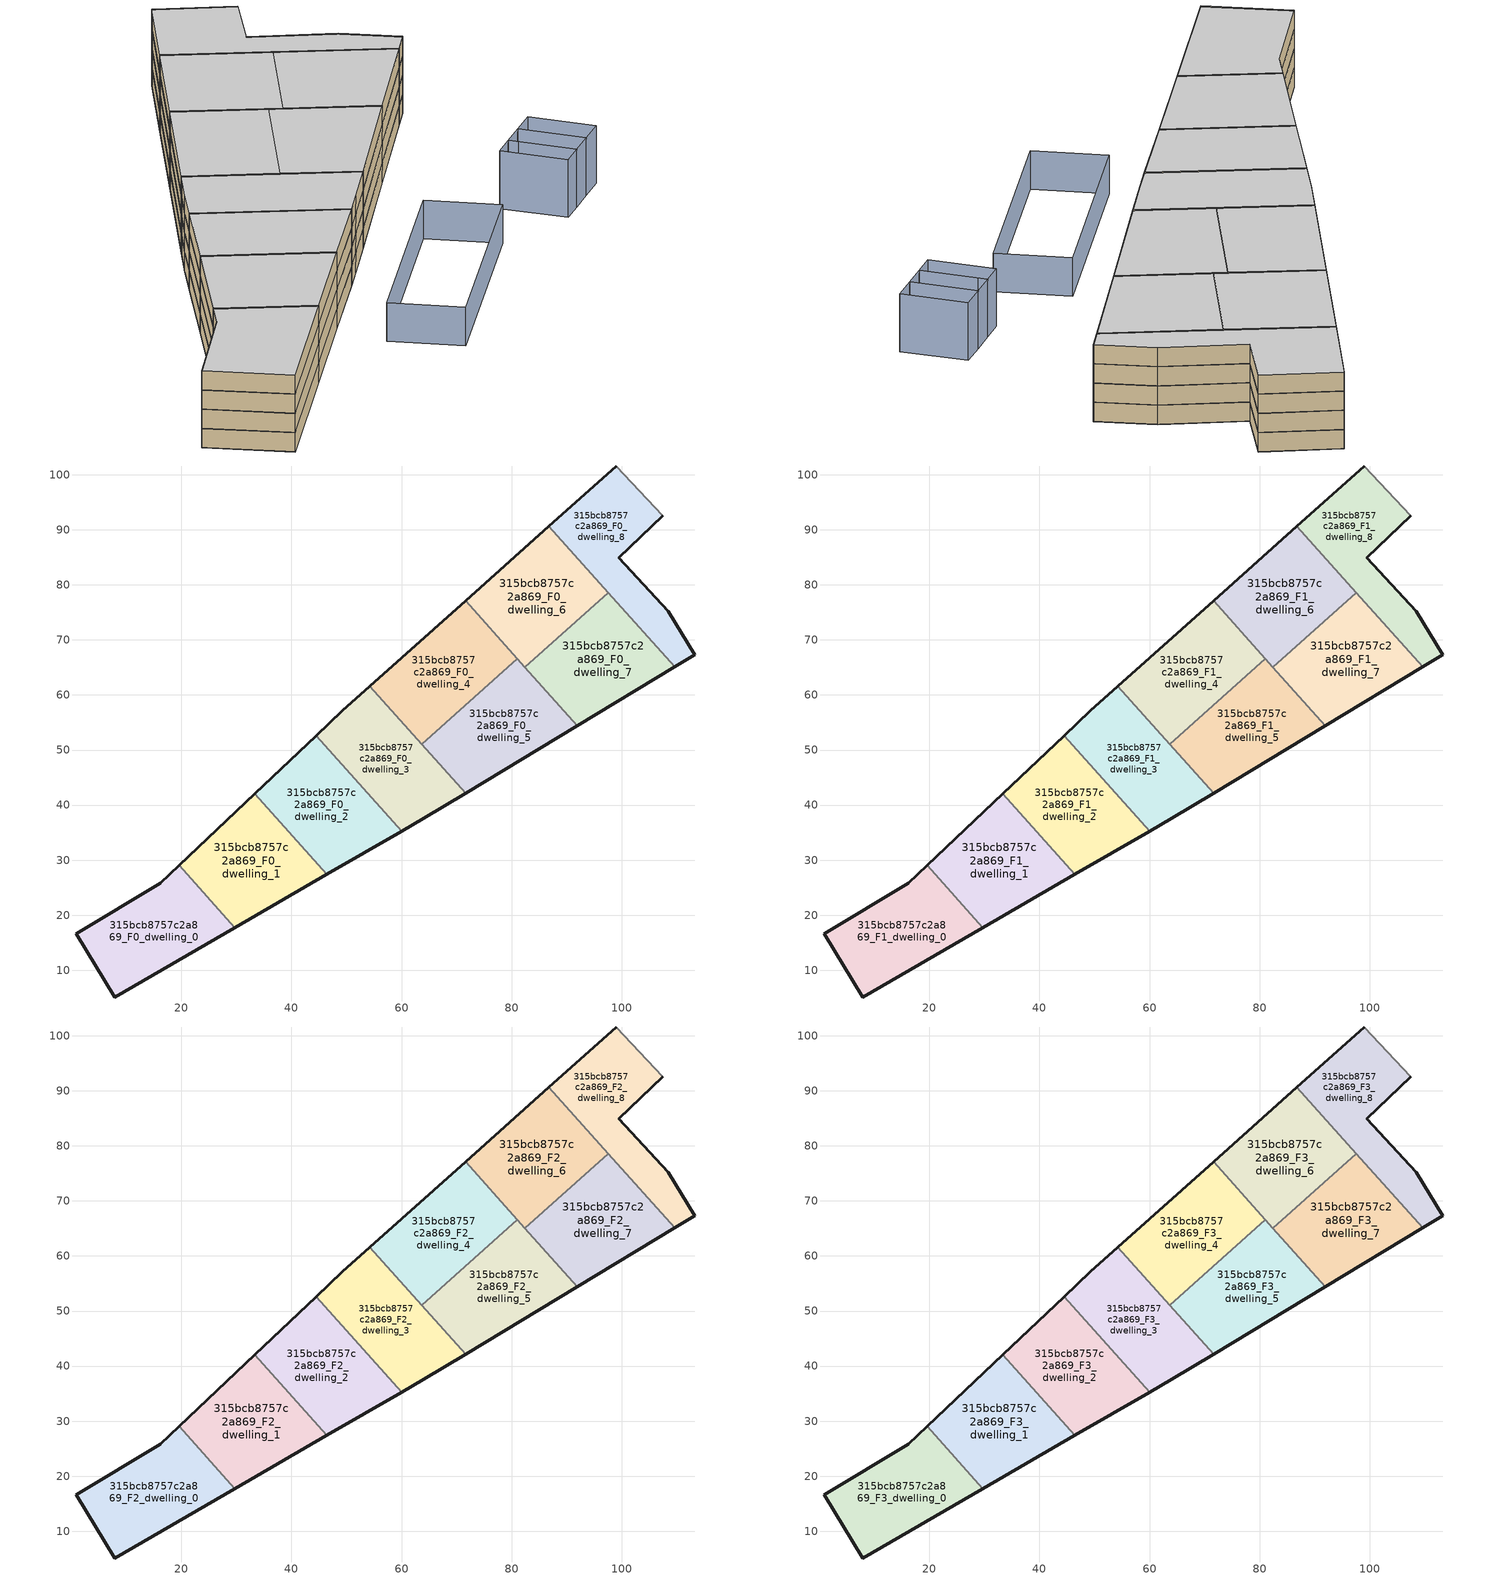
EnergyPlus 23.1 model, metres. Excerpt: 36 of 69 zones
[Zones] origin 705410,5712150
315bcb8757c2a869_F0_dwelling_0
 floor ground (EU_floor_Construction): 29.74,17.76 19.65,29.05 16.2,25.78 0.94,16.64 7.95,5.14 z0
 wall outside (EU_wall_Construction): 29.74,17.76 7.95,5.14 0.94,16.64 16.2,25.78 19.65,29.05 z0:3
 wall to 315bcb8757c2a869_F0_dwelling_1 (EU_wall_Construction): 19.65,29.05 29.74,17.76 z0:3
315bcb8757c2a869_F0_dwelling_1
 floor ground (EU_floor_Construction): 46.45,27.43 33.37,42.06 19.65,29.05 29.74,17.76 z0
 wall outside (EU_wall_Construction): 19.65,29.05 33.37,42.06 / 46.45,27.43 29.74,17.76 z0:3
 wall to 315bcb8757c2a869_F0_dwelling_2 (EU_wall_Construction): 33.37,42.06 46.45,27.43 z0:3
315bcb8757c2a869_F0_dwelling_2
 floor ground (EU_floor_Construction): 60,35.27 44.49,52.61 33.37,42.06 46.45,27.43 z0
 wall outside (EU_wall_Construction): 33.37,42.06 44.49,52.61 / 60,35.27 46.45,27.43 z0:3
 wall to 315bcb8757c2a869_F0_dwelling_3 (EU_wall_Construction): 44.49,52.61 60,35.27 z0:3
315bcb8757c2a869_F0_dwelling_3
 floor ground (EU_floor_Construction): 71.63,42.19 54.27,61.61 49.23,57.1 44.49,52.61 60,35.27 64.04,37.61 z0
 wall outside (EU_wall_Construction): 71.63,42.19 64.04,37.61 60,35.27 / 44.49,52.61 49.23,57.1 54.27,61.61 z0:3
 wall to 315bcb8757c2a869_F0_dwelling_4 (EU_wall_Construction): 54.27,61.61 63.69,51.08 z0:3
 wall to 315bcb8757c2a869_F0_dwelling_5 (EU_wall_Construction): 63.69,51.08 71.63,42.19 z0:3
315bcb8757c2a869_F0_dwelling_4
 floor ground (EU_floor_Construction): 81.04,66.59 71.62,77.12 54.27,61.61 63.69,51.08 z0
 wall outside (EU_wall_Construction): 54.27,61.61 71.62,77.12 z0:3
 wall to 315bcb8757c2a869_F0_dwelling_5 (EU_wall_Construction): 81.04,66.59 63.69,51.08 z0:3
 wall to 315bcb8757c2a869_F0_dwelling_6 (EU_wall_Construction): 71.62,77.12 81.04,66.59 z0:3
315bcb8757c2a869_F0_dwelling_5
 floor ground (EU_floor_Construction): 91.92,54.42 81.04,66.59 63.69,51.08 71.63,42.19 z0
 wall outside (EU_wall_Construction): 91.92,54.42 71.63,42.19 z0:3
 wall to 315bcb8757c2a869_F0_dwelling_7 (EU_wall_Construction): 82.41,65.05 91.92,54.42 z0:3
 wall to 315bcb8757c2a869_F0_dwelling_6 (EU_wall_Construction): 81.04,66.59 82.41,65.05 z0:3
315bcb8757c2a869_F0_dwelling_6
 floor ground (EU_floor_Construction): 97.55,78.59 86.77,90.65 71.62,77.12 82.41,65.05 z0
 wall outside (EU_wall_Construction): 71.62,77.12 86.77,90.65 z0:3
 wall to 315bcb8757c2a869_F0_dwelling_7 (EU_wall_Construction): 97.55,78.59 82.41,65.05 z0:3
 wall to 315bcb8757c2a869_F0_dwelling_8 (EU_wall_Construction): 86.77,90.65 97.55,78.59 z0:3
315bcb8757c2a869_F0_dwelling_7
 floor ground (EU_floor_Construction): 109.62,65.09 97.55,78.59 82.41,65.05 91.92,54.42 z0
 wall outside (EU_wall_Construction): 109.62,65.09 91.92,54.42 z0:3
 wall to 315bcb8757c2a869_F0_dwelling_8 (EU_wall_Construction): 97.55,78.59 109.62,65.09 z0:3
315bcb8757c2a869_F0_dwelling_8
 floor ground (EU_floor_Construction): 113.24,67.28 108.43,75.21 99.47,84.88 107.41,92.54 99.02,101.59 86.77,90.65 109.62,65.09 z0
 wall outside (EU_wall_Construction): 86.77,90.65 99.02,101.59 / 107.41,92.54 99.47,84.88 108.43,75.21 113.24,67.28 109.62,65.09 z0:3
 wall adiabatic (EU_wall_Construction): 99.02,101.59 107.41,92.54 z0:3
315bcb8757c2a869_F1_dwelling_0
 floor to 315bcb8757c2a869_F0_dwelling_0 (EU_floor_Construction): 29.74,17.76 19.65,29.05 16.2,25.78 0.94,16.64 7.95,5.14 z3
 wall outside (EU_wall_Construction): 29.74,17.76 7.95,5.14 0.94,16.64 16.2,25.78 19.65,29.05 z3:6
 wall to 315bcb8757c2a869_F1_dwelling_1 (EU_wall_Construction): 19.65,29.05 29.74,17.76 z3:6
315bcb8757c2a869_F1_dwelling_1
 floor to 315bcb8757c2a869_F0_dwelling_1 (EU_floor_Construction): 46.45,27.43 33.37,42.06 19.65,29.05 29.74,17.76 z3
 wall outside (EU_wall_Construction): 19.65,29.05 33.37,42.06 / 46.45,27.43 29.74,17.76 z3:6
 wall to 315bcb8757c2a869_F1_dwelling_2 (EU_wall_Construction): 33.37,42.06 46.45,27.43 z3:6
315bcb8757c2a869_F1_dwelling_2
 floor to 315bcb8757c2a869_F0_dwelling_2 (EU_floor_Construction): 60,35.27 44.49,52.61 33.37,42.06 46.45,27.43 z3
 wall outside (EU_wall_Construction): 33.37,42.06 44.49,52.61 / 60,35.27 46.45,27.43 z3:6
 wall to 315bcb8757c2a869_F1_dwelling_3 (EU_wall_Construction): 44.49,52.61 60,35.27 z3:6
315bcb8757c2a869_F1_dwelling_3
 floor to 315bcb8757c2a869_F0_dwelling_3 (EU_floor_Construction): 71.63,42.19 54.27,61.61 49.23,57.1 44.49,52.61 60,35.27 64.04,37.61 z3
 wall outside (EU_wall_Construction): 71.63,42.19 64.04,37.61 60,35.27 / 44.49,52.61 49.23,57.1 54.27,61.61 z3:6
 wall to 315bcb8757c2a869_F1_dwelling_4 (EU_wall_Construction): 54.27,61.61 63.69,51.08 z3:6
 wall to 315bcb8757c2a869_F1_dwelling_5 (EU_wall_Construction): 63.69,51.08 71.63,42.19 z3:6
315bcb8757c2a869_F1_dwelling_4
 floor to 315bcb8757c2a869_F0_dwelling_4 (EU_floor_Construction): 81.04,66.59 71.62,77.12 54.27,61.61 63.69,51.08 z3
 wall outside (EU_wall_Construction): 54.27,61.61 71.62,77.12 z3:6
 wall to 315bcb8757c2a869_F1_dwelling_5 (EU_wall_Construction): 81.04,66.59 63.69,51.08 z3:6
 wall to 315bcb8757c2a869_F1_dwelling_6 (EU_wall_Construction): 71.62,77.12 81.04,66.59 z3:6
315bcb8757c2a869_F1_dwelling_5
 floor to 315bcb8757c2a869_F0_dwelling_5 (EU_floor_Construction): 91.92,54.42 81.04,66.59 63.69,51.08 71.63,42.19 z3
 wall outside (EU_wall_Construction): 91.92,54.42 71.63,42.19 z3:6
 wall to 315bcb8757c2a869_F1_dwelling_7 (EU_wall_Construction): 82.41,65.05 91.92,54.42 z3:6
 wall to 315bcb8757c2a869_F1_dwelling_6 (EU_wall_Construction): 81.04,66.59 82.41,65.05 z3:6
315bcb8757c2a869_F1_dwelling_6
 floor to 315bcb8757c2a869_F0_dwelling_6 (EU_floor_Construction): 97.55,78.59 86.77,90.65 71.62,77.12 82.41,65.05 z3
 wall outside (EU_wall_Construction): 71.62,77.12 86.77,90.65 z3:6
 wall to 315bcb8757c2a869_F1_dwelling_7 (EU_wall_Construction): 97.55,78.59 82.41,65.05 z3:6
 wall to 315bcb8757c2a869_F1_dwelling_8 (EU_wall_Construction): 86.77,90.65 97.55,78.59 z3:6
315bcb8757c2a869_F1_dwelling_7
 floor to 315bcb8757c2a869_F0_dwelling_7 (EU_floor_Construction): 109.62,65.09 97.55,78.59 82.41,65.05 91.92,54.42 z3
 wall outside (EU_wall_Construction): 109.62,65.09 91.92,54.42 z3:6
 wall to 315bcb8757c2a869_F1_dwelling_8 (EU_wall_Construction): 97.55,78.59 109.62,65.09 z3:6
315bcb8757c2a869_F1_dwelling_8
 floor to 315bcb8757c2a869_F0_dwelling_8 (EU_floor_Construction): 113.24,67.28 108.43,75.21 99.47,84.88 107.41,92.54 99.02,101.59 86.77,90.65 109.62,65.09 z3
 wall outside (EU_wall_Construction): 86.77,90.65 99.02,101.59 / 107.41,92.54 99.47,84.88 108.43,75.21 113.24,67.28 109.62,65.09 z3:6
 wall adiabatic (EU_wall_Construction): 99.02,101.59 107.41,92.54 z3:6
315bcb8757c2a869_F2_dwelling_0
 floor to 315bcb8757c2a869_F1_dwelling_0 (EU_floor_Construction): 29.74,17.76 19.65,29.05 16.2,25.78 0.94,16.64 7.95,5.14 z6
 wall outside (EU_wall_Construction): 29.74,17.76 7.95,5.14 0.94,16.64 16.2,25.78 19.65,29.05 z6:9
 wall to 315bcb8757c2a869_F2_dwelling_1 (EU_wall_Construction): 19.65,29.05 29.74,17.76 z6:9
315bcb8757c2a869_F2_dwelling_1
 floor to 315bcb8757c2a869_F1_dwelling_1 (EU_floor_Construction): 46.45,27.43 33.37,42.06 19.65,29.05 29.74,17.76 z6
 wall outside (EU_wall_Construction): 19.65,29.05 33.37,42.06 / 46.45,27.43 29.74,17.76 z6:9
 wall to 315bcb8757c2a869_F2_dwelling_2 (EU_wall_Construction): 33.37,42.06 46.45,27.43 z6:9
315bcb8757c2a869_F2_dwelling_2
 floor to 315bcb8757c2a869_F1_dwelling_2 (EU_floor_Construction): 60,35.27 44.49,52.61 33.37,42.06 46.45,27.43 z6
 wall outside (EU_wall_Construction): 33.37,42.06 44.49,52.61 / 60,35.27 46.45,27.43 z6:9
 wall to 315bcb8757c2a869_F2_dwelling_3 (EU_wall_Construction): 44.49,52.61 60,35.27 z6:9
315bcb8757c2a869_F2_dwelling_3
 floor to 315bcb8757c2a869_F1_dwelling_3 (EU_floor_Construction): 71.63,42.19 54.27,61.61 49.23,57.1 44.49,52.61 60,35.27 64.04,37.61 z6
 wall outside (EU_wall_Construction): 71.63,42.19 64.04,37.61 60,35.27 / 44.49,52.61 49.23,57.1 54.27,61.61 z6:9
 wall to 315bcb8757c2a869_F2_dwelling_4 (EU_wall_Construction): 54.27,61.61 63.69,51.08 z6:9
 wall to 315bcb8757c2a869_F2_dwelling_5 (EU_wall_Construction): 63.69,51.08 71.63,42.19 z6:9
315bcb8757c2a869_F2_dwelling_4
 floor to 315bcb8757c2a869_F1_dwelling_4 (EU_floor_Construction): 81.04,66.59 71.62,77.12 54.27,61.61 63.69,51.08 z6
 wall outside (EU_wall_Construction): 54.27,61.61 71.62,77.12 z6:9
 wall to 315bcb8757c2a869_F2_dwelling_5 (EU_wall_Construction): 81.04,66.59 63.69,51.08 z6:9
 wall to 315bcb8757c2a869_F2_dwelling_6 (EU_wall_Construction): 71.62,77.12 81.04,66.59 z6:9
315bcb8757c2a869_F2_dwelling_5
 floor to 315bcb8757c2a869_F1_dwelling_5 (EU_floor_Construction): 91.92,54.42 81.04,66.59 63.69,51.08 71.63,42.19 z6
 wall outside (EU_wall_Construction): 91.92,54.42 71.63,42.19 z6:9
 wall to 315bcb8757c2a869_F2_dwelling_7 (EU_wall_Construction): 82.41,65.05 91.92,54.42 z6:9
 wall to 315bcb8757c2a869_F2_dwelling_6 (EU_wall_Construction): 81.04,66.59 82.41,65.05 z6:9
315bcb8757c2a869_F2_dwelling_6
 floor to 315bcb8757c2a869_F1_dwelling_6 (EU_floor_Construction): 97.55,78.59 86.77,90.65 71.62,77.12 82.41,65.05 z6
 wall outside (EU_wall_Construction): 71.62,77.12 86.77,90.65 z6:9
 wall to 315bcb8757c2a869_F2_dwelling_7 (EU_wall_Construction): 97.55,78.59 82.41,65.05 z6:9
 wall to 315bcb8757c2a869_F2_dwelling_8 (EU_wall_Construction): 86.77,90.65 97.55,78.59 z6:9
315bcb8757c2a869_F2_dwelling_7
 floor to 315bcb8757c2a869_F1_dwelling_7 (EU_floor_Construction): 109.62,65.09 97.55,78.59 82.41,65.05 91.92,54.42 z6
 wall outside (EU_wall_Construction): 109.62,65.09 91.92,54.42 z6:9
 wall to 315bcb8757c2a869_F2_dwelling_8 (EU_wall_Construction): 97.55,78.59 109.62,65.09 z6:9
315bcb8757c2a869_F2_dwelling_8
 floor to 315bcb8757c2a869_F1_dwelling_8 (EU_floor_Construction): 113.24,67.28 108.43,75.21 99.47,84.88 107.41,92.54 99.02,101.59 86.77,90.65 109.62,65.09 z6
 wall outside (EU_wall_Construction): 86.77,90.65 99.02,101.59 / 107.41,92.54 99.47,84.88 108.43,75.21 113.24,67.28 109.62,65.09 z6:9
 wall adiabatic (EU_wall_Construction): 99.02,101.59 107.41,92.54 z6:9
315bcb8757c2a869_F3_dwelling_0
 floor to 315bcb8757c2a869_F2_dwelling_0 (EU_floor_Construction): 29.74,17.76 19.65,29.05 16.2,25.78 0.94,16.64 7.95,5.14 z9
 wall outside (EU_wall_Construction): 29.74,17.76 7.95,5.14 0.94,16.64 16.2,25.78 19.65,29.05 z9:12
 wall to 315bcb8757c2a869_F3_dwelling_1 (EU_wall_Construction): 19.65,29.05 29.74,17.76 z9:12
 ceiling to 315bcb8757c2a869_F4_dwelling_0 (EU_floor_Construction): 19.65,29.05 29.74,17.76 7.95,5.14 0.94,16.64 16.2,25.78 z12
315bcb8757c2a869_F3_dwelling_1
 floor to 315bcb8757c2a869_F2_dwelling_1 (EU_floor_Construction): 46.45,27.43 33.37,42.06 19.65,29.05 29.74,17.76 z9
 wall outside (EU_wall_Construction): 19.65,29.05 33.37,42.06 / 46.45,27.43 29.74,17.76 z9:12
 wall to 315bcb8757c2a869_F3_dwelling_2 (EU_wall_Construction): 33.37,42.06 46.45,27.43 z9:12
 ceiling to 315bcb8757c2a869_F4_dwelling_1 (EU_floor_Construction): 33.37,42.06 46.45,27.43 29.74,17.76 19.65,29.05 z12
315bcb8757c2a869_F3_dwelling_2
 floor to 315bcb8757c2a869_F2_dwelling_2 (EU_floor_Construction): 60,35.27 44.49,52.61 33.37,42.06 46.45,27.43 z9
 wall outside (EU_wall_Construction): 33.37,42.06 44.49,52.61 / 60,35.27 46.45,27.43 z9:12
 wall to 315bcb8757c2a869_F3_dwelling_3 (EU_wall_Construction): 44.49,52.61 60,35.27 z9:12
 ceiling to 315bcb8757c2a869_F4_dwelling_2 (EU_floor_Construction): 44.49,52.61 60,35.27 46.45,27.43 33.37,42.06 z12
315bcb8757c2a869_F3_dwelling_3
 floor to 315bcb8757c2a869_F2_dwelling_3 (EU_floor_Construction): 71.63,42.19 54.27,61.61 49.23,57.1 44.49,52.61 60,35.27 64.04,37.61 z9
 wall outside (EU_wall_Construction): 71.63,42.19 64.04,37.61 60,35.27 / 44.49,52.61 49.23,57.1 54.27,61.61 z9:12
 wall to 315bcb8757c2a869_F3_dwelling_4 (EU_wall_Construction): 54.27,61.61 63.69,51.08 z9:12
 wall to 315bcb8757c2a869_F3_dwelling_5 (EU_wall_Construction): 63.69,51.08 71.63,42.19 z9:12
 ceiling to 315bcb8757c2a869_F4_dwelling_3 (EU_floor_Construction): 54.27,61.61 71.63,42.19 64.04,37.61 60,35.27 44.49,52.61 49.23,57.1 z12
315bcb8757c2a869_F3_dwelling_4
 floor to 315bcb8757c2a869_F2_dwelling_4 (EU_floor_Construction): 81.04,66.59 71.62,77.12 54.27,61.61 63.69,51.08 z9
 wall outside (EU_wall_Construction): 54.27,61.61 71.62,77.12 z9:12
 wall to 315bcb8757c2a869_F3_dwelling_5 (EU_wall_Construction): 81.04,66.59 63.69,51.08 z9:12
 wall to 315bcb8757c2a869_F3_dwelling_6 (EU_wall_Construction): 71.62,77.12 81.04,66.59 z9:12
 ceiling to 315bcb8757c2a869_F4_dwelling_4 (EU_floor_Construction): 71.62,77.12 81.04,66.59 63.69,51.08 54.27,61.61 z12
315bcb8757c2a869_F3_dwelling_5
 floor to 315bcb8757c2a869_F2_dwelling_5 (EU_floor_Construction): 91.92,54.42 81.04,66.59 63.69,51.08 71.63,42.19 z9
 wall outside (EU_wall_Construction): 91.92,54.42 71.63,42.19 z9:12
 wall to 315bcb8757c2a869_F3_dwelling_7 (EU_wall_Construction): 82.41,65.05 91.92,54.42 z9:12
 wall to 315bcb8757c2a869_F3_dwelling_6 (EU_wall_Construction): 81.04,66.59 82.41,65.05 z9:12
 ceiling to 315bcb8757c2a869_F4_dwelling_5 (EU_floor_Construction): 81.04,66.59 91.92,54.42 71.63,42.19 63.69,51.08 z12
315bcb8757c2a869_F3_dwelling_6
 floor to 315bcb8757c2a869_F2_dwelling_6 (EU_floor_Construction): 97.55,78.59 86.77,90.65 71.62,77.12 82.41,65.05 z9
 wall outside (EU_wall_Construction): 71.62,77.12 86.77,90.65 z9:12
 wall to 315bcb8757c2a869_F3_dwelling_7 (EU_wall_Construction): 97.55,78.59 82.41,65.05 z9:12
 wall to 315bcb8757c2a869_F3_dwelling_8 (EU_wall_Construction): 86.77,90.65 97.55,78.59 z9:12
 ceiling to 315bcb8757c2a869_F4_dwelling_6 (EU_floor_Construction): 86.77,90.65 97.55,78.59 82.41,65.05 71.62,77.12 z12
315bcb8757c2a869_F3_dwelling_7
 floor to 315bcb8757c2a869_F2_dwelling_7 (EU_floor_Construction): 109.62,65.09 97.55,78.59 82.41,65.05 91.92,54.42 z9
 wall outside (EU_wall_Construction): 109.62,65.09 91.92,54.42 z9:12
 wall to 315bcb8757c2a869_F3_dwelling_8 (EU_wall_Construction): 97.55,78.59 109.62,65.09 z9:12
 ceiling to 315bcb8757c2a869_F4_dwelling_7 (EU_floor_Construction): 97.55,78.59 109.62,65.09 91.92,54.42 82.41,65.05 z12
315bcb8757c2a869_F3_dwelling_8
 floor to 315bcb8757c2a869_F2_dwelling_8 (EU_floor_Construction): 113.24,67.28 108.43,75.21 99.47,84.88 107.41,92.54 99.02,101.59 86.77,90.65 109.62,65.09 z9
 wall outside (EU_wall_Construction): 86.77,90.65 99.02,101.59 / 107.41,92.54 99.47,84.88 108.43,75.21 113.24,67.28 109.62,65.09 z9:12
 wall adiabatic (EU_wall_Construction): 99.02,101.59 107.41,92.54 z9:12
 ceiling to 315bcb8757c2a869_F4_dwelling_8 (EU_floor_Construction): 107.41,92.54 99.47,84.88 108.43,75.21 113.24,67.28 109.62,65.09 86.77,90.65 99.02,101.59 z12
shading: 85.25,27.49 52.97,9.14 / 52.97,9.14 47.3,19.12 / 47.3,19.12 79.58,37.46 / 79.58,37.46 85.25,27.49 z0:6; 98.22,25.71 94.75,35.39 / 94.75,35.39 98.46,36.72 / 98.46,36.72 101.92,27.03 / 101.92,27.03 98.22,25.71 / 101.92,27.03 98.46,36.71 / 98.46,36.71 102.61,38.2 / 102.61,38.2 106.08,28.51 / 106.08,28.51 101.92,27.03 / 106.08,28.5 102.62,38.2 / 102.62,38.2 106.87,39.72 / 106.87,39.72 110.33,30.02 / 110.33,30.02 106.08,28.5 z0:9
[Building]
EU S2 Campaign: North Axis=0; Terrain=City; Solar Distribution=FullExterior
[Site:Location]
London: Latitude=51.5; Longitude=-0.5; Time Zone=0; Elevation=25
[SizingPeriod:WeatherFileDays]
AnnualSizingPeriod: Begin Month=1; Begin Day of Month=1; End Month=12; End Day of Month=31; Day of Week for Start Day=Monday; Use Weather File Daylight Saving Period=No; Use Weather File Rain and Snow Indicators=No
[MATERIAL]
EU_InternalMass_Material: Roughness=MediumRough; Thickness=0.1; Conductivity=1; Density=1800; Specific Heat=900; Thermal Absorptance=0.9; Solar Absorptance=0.7; Visible Absorptance=0.7
[MATERIAL:NOMASS] Roughness=MediumRough; Thermal Absorptance=0.9; Solar Absorptance=0.7; Visible Absorptance=0.7
Name | Thermal Resistance
EU_wall_NoMass | 0.635353
EU_floor_NoMass | 1.96382
[CONSTRUCTION]
EU_wall_Construction: EU_wall_NoMass
EU_floor_Construction: EU_floor_NoMass
EU_InternalMass_Construction: EU_InternalMass_Material
[ZONE] Type=1; Multiplier=1; Ceiling Height=autocalculate; Floor Area=autocalculate; Part of Total Floor Area=Yes
Name | Volume
315bcb8757c2a869_F0_dwelling_0; 315bcb8757c2a869_F1_dwelling_0; 315bcb8757c2a869_F2_dwelling_0; 315bcb8757c2a869_F3_dwelling_0 | 985.807
315bcb8757c2a869_F0_dwelling_1; 315bcb8757c2a869_F1_dwelling_1; 315bcb8757c2a869_F2_dwelling_1; 315bcb8757c2a869_F3_dwelling_1 | 985.857
315bcb8757c2a869_F0_dwelling_2; 315bcb8757c2a869_F1_dwelling_2; 315bcb8757c2a869_F2_dwelling_2; 315bcb8757c2a869_F3_dwelling_2 | 985.852
315bcb8757c2a869_F0_dwelling_3; 315bcb8757c2a869_F1_dwelling_3; 315bcb8757c2a869_F2_dwelling_3; 315bcb8757c2a869_F3_dwelling_3 | 985.816
315bcb8757c2a869_F0_dwelling_4; 315bcb8757c2a869_F1_dwelling_4; 315bcb8757c2a869_F2_dwelling_4; 315bcb8757c2a869_F3_dwelling_4 | 985.805
315bcb8757c2a869_F0_dwelling_5; 315bcb8757c2a869_F1_dwelling_5; 315bcb8757c2a869_F2_dwelling_5; 315bcb8757c2a869_F3_dwelling_5 | 985.882
315bcb8757c2a869_F0_dwelling_6; 315bcb8757c2a869_F1_dwelling_6; 315bcb8757c2a869_F2_dwelling_6; 315bcb8757c2a869_F3_dwelling_6 | 985.81
315bcb8757c2a869_F0_dwelling_7; 315bcb8757c2a869_F1_dwelling_7; 315bcb8757c2a869_F2_dwelling_7; 315bcb8757c2a869_F3_dwelling_7 | 985.832
315bcb8757c2a869_F0_dwelling_8; 315bcb8757c2a869_F1_dwelling_8; 315bcb8757c2a869_F2_dwelling_8; 315bcb8757c2a869_F3_dwelling_8 | 985.793
[INTERNALMASS] Construction=EU_InternalMass_Construction
Name | Zone or ZoneList | Surface Area
315bcb8757c2a869_F0_dwelling_0_EU_InternalMass | 315bcb8757c2a869_F0_dwelling_0 | 328.602
315bcb8757c2a869_F0_dwelling_1_EU_InternalMass | 315bcb8757c2a869_F0_dwelling_1 | 328.619
315bcb8757c2a869_F0_dwelling_2_EU_InternalMass | 315bcb8757c2a869_F0_dwelling_2 | 328.618
315bcb8757c2a869_F0_dwelling_3_EU_InternalMass | 315bcb8757c2a869_F0_dwelling_3 | 328.605
315bcb8757c2a869_F0_dwelling_4_EU_InternalMass | 315bcb8757c2a869_F0_dwelling_4 | 328.601
315bcb8757c2a869_F0_dwelling_5_EU_InternalMass | 315bcb8757c2a869_F0_dwelling_5 | 328.63
315bcb8757c2a869_F0_dwelling_6_EU_InternalMass | 315bcb8757c2a869_F0_dwelling_6 | 328.606
315bcb8757c2a869_F0_dwelling_7_EU_InternalMass | 315bcb8757c2a869_F0_dwelling_7 | 328.617
315bcb8757c2a869_F0_dwelling_8_EU_InternalMass | 315bcb8757c2a869_F0_dwelling_8 | 328.598
315bcb8757c2a869_F1_dwelling_0_EU_InternalMass | 315bcb8757c2a869_F1_dwelling_0 | 328.602
315bcb8757c2a869_F1_dwelling_1_EU_InternalMass | 315bcb8757c2a869_F1_dwelling_1 | 328.619
315bcb8757c2a869_F1_dwelling_2_EU_InternalMass | 315bcb8757c2a869_F1_dwelling_2 | 328.618
315bcb8757c2a869_F1_dwelling_3_EU_InternalMass | 315bcb8757c2a869_F1_dwelling_3 | 328.605
315bcb8757c2a869_F1_dwelling_4_EU_InternalMass | 315bcb8757c2a869_F1_dwelling_4 | 328.601
315bcb8757c2a869_F1_dwelling_5_EU_InternalMass | 315bcb8757c2a869_F1_dwelling_5 | 328.63
315bcb8757c2a869_F1_dwelling_6_EU_InternalMass | 315bcb8757c2a869_F1_dwelling_6 | 328.606
315bcb8757c2a869_F1_dwelling_7_EU_InternalMass | 315bcb8757c2a869_F1_dwelling_7 | 328.617
315bcb8757c2a869_F1_dwelling_8_EU_InternalMass | 315bcb8757c2a869_F1_dwelling_8 | 328.598
315bcb8757c2a869_F2_dwelling_0_EU_InternalMass | 315bcb8757c2a869_F2_dwelling_0 | 328.602
315bcb8757c2a869_F2_dwelling_1_EU_InternalMass | 315bcb8757c2a869_F2_dwelling_1 | 328.619
315bcb8757c2a869_F2_dwelling_2_EU_InternalMass | 315bcb8757c2a869_F2_dwelling_2 | 328.618
315bcb8757c2a869_F2_dwelling_3_EU_InternalMass | 315bcb8757c2a869_F2_dwelling_3 | 328.605
315bcb8757c2a869_F2_dwelling_4_EU_InternalMass | 315bcb8757c2a869_F2_dwelling_4 | 328.601
315bcb8757c2a869_F2_dwelling_5_EU_InternalMass | 315bcb8757c2a869_F2_dwelling_5 | 328.63
315bcb8757c2a869_F2_dwelling_6_EU_InternalMass | 315bcb8757c2a869_F2_dwelling_6 | 328.606
315bcb8757c2a869_F2_dwelling_7_EU_InternalMass | 315bcb8757c2a869_F2_dwelling_7 | 328.617
315bcb8757c2a869_F2_dwelling_8_EU_InternalMass | 315bcb8757c2a869_F2_dwelling_8 | 328.598
315bcb8757c2a869_F3_dwelling_0_EU_InternalMass | 315bcb8757c2a869_F3_dwelling_0 | 328.602
315bcb8757c2a869_F3_dwelling_1_EU_InternalMass | 315bcb8757c2a869_F3_dwelling_1 | 328.619
315bcb8757c2a869_F3_dwelling_2_EU_InternalMass | 315bcb8757c2a869_F3_dwelling_2 | 328.618
315bcb8757c2a869_F3_dwelling_3_EU_InternalMass | 315bcb8757c2a869_F3_dwelling_3 | 328.605
315bcb8757c2a869_F3_dwelling_4_EU_InternalMass | 315bcb8757c2a869_F3_dwelling_4 | 328.601
315bcb8757c2a869_F3_dwelling_5_EU_InternalMass | 315bcb8757c2a869_F3_dwelling_5 | 328.63
315bcb8757c2a869_F3_dwelling_6_EU_InternalMass | 315bcb8757c2a869_F3_dwelling_6 | 328.606
315bcb8757c2a869_F3_dwelling_7_EU_InternalMass | 315bcb8757c2a869_F3_dwelling_7 | 328.617
315bcb8757c2a869_F3_dwelling_8_EU_InternalMass | 315bcb8757c2a869_F3_dwelling_8 | 328.598
[OTHEREQUIPMENT] Fuel Type=Electricity; Design Level Calculation Method=Watts/Area; Power per Zone Floor Area=1; Fraction Latent=0; Fraction Radiant=0; Fraction Lost=0; Carbon Dioxide Generation Rate=0; EndUse Subcategory=EU_Step8_InternalGains
Name | Zone or ZoneList or Space or SpaceList | Schedule
EU_Step8_InternalGain_315bcb8757c2a869_F0_dwelling_0_f000 | 315bcb8757c2a869_F0_dwelling_0 | EU_Step8_GainSchedule_315bcb8757c2a869_F0_dwelling_0_f000
EU_Step8_InternalGain_315bcb8757c2a869_F0_dwelling_1_f000 | 315bcb8757c2a869_F0_dwelling_1 | EU_Step8_GainSchedule_315bcb8757c2a869_F0_dwelling_1_f000
EU_Step8_InternalGain_315bcb8757c2a869_F0_dwelling_2_f000 | 315bcb8757c2a869_F0_dwelling_2 | EU_Step8_GainSchedule_315bcb8757c2a869_F0_dwelling_2_f000
EU_Step8_InternalGain_315bcb8757c2a869_F0_dwelling_3_f000 | 315bcb8757c2a869_F0_dwelling_3 | EU_Step8_GainSchedule_315bcb8757c2a869_F0_dwelling_3_f000
EU_Step8_InternalGain_315bcb8757c2a869_F0_dwelling_4_f000 | 315bcb8757c2a869_F0_dwelling_4 | EU_Step8_GainSchedule_315bcb8757c2a869_F0_dwelling_4_f000
EU_Step8_InternalGain_315bcb8757c2a869_F0_dwelling_5_f000 | 315bcb8757c2a869_F0_dwelling_5 | EU_Step8_GainSchedule_315bcb8757c2a869_F0_dwelling_5_f000
EU_Step8_InternalGain_315bcb8757c2a869_F0_dwelling_6_f000 | 315bcb8757c2a869_F0_dwelling_6 | EU_Step8_GainSchedule_315bcb8757c2a869_F0_dwelling_6_f000
EU_Step8_InternalGain_315bcb8757c2a869_F0_dwelling_7_f000 | 315bcb8757c2a869_F0_dwelling_7 | EU_Step8_GainSchedule_315bcb8757c2a869_F0_dwelling_7_f000
EU_Step8_InternalGain_315bcb8757c2a869_F0_dwelling_8_f000 | 315bcb8757c2a869_F0_dwelling_8 | EU_Step8_GainSchedule_315bcb8757c2a869_F0_dwelling_8_f000
EU_Step8_InternalGain_315bcb8757c2a869_F1_dwelling_0_f000 | 315bcb8757c2a869_F1_dwelling_0 | EU_Step8_GainSchedule_315bcb8757c2a869_F1_dwelling_0_f000
EU_Step8_InternalGain_315bcb8757c2a869_F1_dwelling_1_f000 | 315bcb8757c2a869_F1_dwelling_1 | EU_Step8_GainSchedule_315bcb8757c2a869_F1_dwelling_1_f000
EU_Step8_InternalGain_315bcb8757c2a869_F1_dwelling_2_f000 | 315bcb8757c2a869_F1_dwelling_2 | EU_Step8_GainSchedule_315bcb8757c2a869_F1_dwelling_2_f000
EU_Step8_InternalGain_315bcb8757c2a869_F1_dwelling_3_f000 | 315bcb8757c2a869_F1_dwelling_3 | EU_Step8_GainSchedule_315bcb8757c2a869_F1_dwelling_3_f000
EU_Step8_InternalGain_315bcb8757c2a869_F1_dwelling_4_f000 | 315bcb8757c2a869_F1_dwelling_4 | EU_Step8_GainSchedule_315bcb8757c2a869_F1_dwelling_4_f000
EU_Step8_InternalGain_315bcb8757c2a869_F1_dwelling_5_f000 | 315bcb8757c2a869_F1_dwelling_5 | EU_Step8_GainSchedule_315bcb8757c2a869_F1_dwelling_5_f000
EU_Step8_InternalGain_315bcb8757c2a869_F1_dwelling_6_f000 | 315bcb8757c2a869_F1_dwelling_6 | EU_Step8_GainSchedule_315bcb8757c2a869_F1_dwelling_6_f000
EU_Step8_InternalGain_315bcb8757c2a869_F1_dwelling_7_f000 | 315bcb8757c2a869_F1_dwelling_7 | EU_Step8_GainSchedule_315bcb8757c2a869_F1_dwelling_7_f000
EU_Step8_InternalGain_315bcb8757c2a869_F1_dwelling_8_f000 | 315bcb8757c2a869_F1_dwelling_8 | EU_Step8_GainSchedule_315bcb8757c2a869_F1_dwelling_8_f000
EU_Step8_InternalGain_315bcb8757c2a869_F2_dwelling_0_f000 | 315bcb8757c2a869_F2_dwelling_0 | EU_Step8_GainSchedule_315bcb8757c2a869_F2_dwelling_0_f000
EU_Step8_InternalGain_315bcb8757c2a869_F2_dwelling_1_f000 | 315bcb8757c2a869_F2_dwelling_1 | EU_Step8_GainSchedule_315bcb8757c2a869_F2_dwelling_1_f000
EU_Step8_InternalGain_315bcb8757c2a869_F2_dwelling_2_f000 | 315bcb8757c2a869_F2_dwelling_2 | EU_Step8_GainSchedule_315bcb8757c2a869_F2_dwelling_2_f000
EU_Step8_InternalGain_315bcb8757c2a869_F2_dwelling_3_f000 | 315bcb8757c2a869_F2_dwelling_3 | EU_Step8_GainSchedule_315bcb8757c2a869_F2_dwelling_3_f000
EU_Step8_InternalGain_315bcb8757c2a869_F2_dwelling_4_f000 | 315bcb8757c2a869_F2_dwelling_4 | EU_Step8_GainSchedule_315bcb8757c2a869_F2_dwelling_4_f000
EU_Step8_InternalGain_315bcb8757c2a869_F2_dwelling_5_f000 | 315bcb8757c2a869_F2_dwelling_5 | EU_Step8_GainSchedule_315bcb8757c2a869_F2_dwelling_5_f000
EU_Step8_InternalGain_315bcb8757c2a869_F2_dwelling_6_f000 | 315bcb8757c2a869_F2_dwelling_6 | EU_Step8_GainSchedule_315bcb8757c2a869_F2_dwelling_6_f000
EU_Step8_InternalGain_315bcb8757c2a869_F2_dwelling_7_f000 | 315bcb8757c2a869_F2_dwelling_7 | EU_Step8_GainSchedule_315bcb8757c2a869_F2_dwelling_7_f000
EU_Step8_InternalGain_315bcb8757c2a869_F2_dwelling_8_f000 | 315bcb8757c2a869_F2_dwelling_8 | EU_Step8_GainSchedule_315bcb8757c2a869_F2_dwelling_8_f000
EU_Step8_InternalGain_315bcb8757c2a869_F3_dwelling_0_f000 | 315bcb8757c2a869_F3_dwelling_0 | EU_Step8_GainSchedule_315bcb8757c2a869_F3_dwelling_0_f000
EU_Step8_InternalGain_315bcb8757c2a869_F3_dwelling_1_f000 | 315bcb8757c2a869_F3_dwelling_1 | EU_Step8_GainSchedule_315bcb8757c2a869_F3_dwelling_1_f000
EU_Step8_InternalGain_315bcb8757c2a869_F3_dwelling_2_f000 | 315bcb8757c2a869_F3_dwelling_2 | EU_Step8_GainSchedule_315bcb8757c2a869_F3_dwelling_2_f000
EU_Step8_InternalGain_315bcb8757c2a869_F3_dwelling_3_f000 | 315bcb8757c2a869_F3_dwelling_3 | EU_Step8_GainSchedule_315bcb8757c2a869_F3_dwelling_3_f000
EU_Step8_InternalGain_315bcb8757c2a869_F3_dwelling_4_f000 | 315bcb8757c2a869_F3_dwelling_4 | EU_Step8_GainSchedule_315bcb8757c2a869_F3_dwelling_4_f000
EU_Step8_InternalGain_315bcb8757c2a869_F3_dwelling_5_f000 | 315bcb8757c2a869_F3_dwelling_5 | EU_Step8_GainSchedule_315bcb8757c2a869_F3_dwelling_5_f000
EU_Step8_InternalGain_315bcb8757c2a869_F3_dwelling_6_f000 | 315bcb8757c2a869_F3_dwelling_6 | EU_Step8_GainSchedule_315bcb8757c2a869_F3_dwelling_6_f000
EU_Step8_InternalGain_315bcb8757c2a869_F3_dwelling_7_f000 | 315bcb8757c2a869_F3_dwelling_7 | EU_Step8_GainSchedule_315bcb8757c2a869_F3_dwelling_7_f000
EU_Step8_InternalGain_315bcb8757c2a869_F3_dwelling_8_f000 | 315bcb8757c2a869_F3_dwelling_8 | EU_Step8_GainSchedule_315bcb8757c2a869_F3_dwelling_8_f000
[ZONEVENTILATION:DESIGNFLOWRATE] Schedule=EU_AlwaysOn; Design Flow Rate Calculation Method=AirChanges/Hour; Air Changes per Hour=0.555504; Ventilation Type=Natural; Fan Pressure Rise=0; Fan Total Efficiency=1; Constant Term Coefficient=1; Temperature Term Coefficient=0; Velocity Term Coefficient=0; Velocity Squared Term Coefficient=0; Minimum Indoor Temperature=-100; Maximum Indoor Temperature=100; Delta Temperature=-100; Minimum Outdoor Temperature=-100; Maximum Outdoor Temperature=100; Maximum Wind Speed=40
Name | Zone or ZoneList or Space or SpaceList
EU_ConstantAir_315bcb8757c2a869_F0_dwelling_0 | 315bcb8757c2a869_F0_dwelling_0
EU_ConstantAir_315bcb8757c2a869_F0_dwelling_1 | 315bcb8757c2a869_F0_dwelling_1
EU_ConstantAir_315bcb8757c2a869_F0_dwelling_2 | 315bcb8757c2a869_F0_dwelling_2
EU_ConstantAir_315bcb8757c2a869_F0_dwelling_3 | 315bcb8757c2a869_F0_dwelling_3
EU_ConstantAir_315bcb8757c2a869_F0_dwelling_4 | 315bcb8757c2a869_F0_dwelling_4
EU_ConstantAir_315bcb8757c2a869_F0_dwelling_5 | 315bcb8757c2a869_F0_dwelling_5
EU_ConstantAir_315bcb8757c2a869_F0_dwelling_6 | 315bcb8757c2a869_F0_dwelling_6
EU_ConstantAir_315bcb8757c2a869_F0_dwelling_7 | 315bcb8757c2a869_F0_dwelling_7
EU_ConstantAir_315bcb8757c2a869_F0_dwelling_8 | 315bcb8757c2a869_F0_dwelling_8
EU_ConstantAir_315bcb8757c2a869_F1_dwelling_0 | 315bcb8757c2a869_F1_dwelling_0
EU_ConstantAir_315bcb8757c2a869_F1_dwelling_1 | 315bcb8757c2a869_F1_dwelling_1
EU_ConstantAir_315bcb8757c2a869_F1_dwelling_2 | 315bcb8757c2a869_F1_dwelling_2
EU_ConstantAir_315bcb8757c2a869_F1_dwelling_3 | 315bcb8757c2a869_F1_dwelling_3
EU_ConstantAir_315bcb8757c2a869_F1_dwelling_4 | 315bcb8757c2a869_F1_dwelling_4
EU_ConstantAir_315bcb8757c2a869_F1_dwelling_5 | 315bcb8757c2a869_F1_dwelling_5
EU_ConstantAir_315bcb8757c2a869_F1_dwelling_6 | 315bcb8757c2a869_F1_dwelling_6
EU_ConstantAir_315bcb8757c2a869_F1_dwelling_7 | 315bcb8757c2a869_F1_dwelling_7
EU_ConstantAir_315bcb8757c2a869_F1_dwelling_8 | 315bcb8757c2a869_F1_dwelling_8
EU_ConstantAir_315bcb8757c2a869_F2_dwelling_0 | 315bcb8757c2a869_F2_dwelling_0
EU_ConstantAir_315bcb8757c2a869_F2_dwelling_1 | 315bcb8757c2a869_F2_dwelling_1
EU_ConstantAir_315bcb8757c2a869_F2_dwelling_2 | 315bcb8757c2a869_F2_dwelling_2
EU_ConstantAir_315bcb8757c2a869_F2_dwelling_3 | 315bcb8757c2a869_F2_dwelling_3
EU_ConstantAir_315bcb8757c2a869_F2_dwelling_4 | 315bcb8757c2a869_F2_dwelling_4
EU_ConstantAir_315bcb8757c2a869_F2_dwelling_5 | 315bcb8757c2a869_F2_dwelling_5
EU_ConstantAir_315bcb8757c2a869_F2_dwelling_6 | 315bcb8757c2a869_F2_dwelling_6
EU_ConstantAir_315bcb8757c2a869_F2_dwelling_7 | 315bcb8757c2a869_F2_dwelling_7
EU_ConstantAir_315bcb8757c2a869_F2_dwelling_8 | 315bcb8757c2a869_F2_dwelling_8
EU_ConstantAir_315bcb8757c2a869_F3_dwelling_0 | 315bcb8757c2a869_F3_dwelling_0
EU_ConstantAir_315bcb8757c2a869_F3_dwelling_1 | 315bcb8757c2a869_F3_dwelling_1
EU_ConstantAir_315bcb8757c2a869_F3_dwelling_2 | 315bcb8757c2a869_F3_dwelling_2
EU_ConstantAir_315bcb8757c2a869_F3_dwelling_3 | 315bcb8757c2a869_F3_dwelling_3
EU_ConstantAir_315bcb8757c2a869_F3_dwelling_4 | 315bcb8757c2a869_F3_dwelling_4
EU_ConstantAir_315bcb8757c2a869_F3_dwelling_5 | 315bcb8757c2a869_F3_dwelling_5
EU_ConstantAir_315bcb8757c2a869_F3_dwelling_6 | 315bcb8757c2a869_F3_dwelling_6
EU_ConstantAir_315bcb8757c2a869_F3_dwelling_7 | 315bcb8757c2a869_F3_dwelling_7
EU_ConstantAir_315bcb8757c2a869_F3_dwelling_8 | 315bcb8757c2a869_F3_dwelling_8
[HVACTEMPLATE:THERMOSTAT] Constant Heating Setpoint=20; Constant Cooling Setpoint=50
EU_HeatOnly_315bcb8757c2a869_F0_dwelling_0; EU_HeatOnly_315bcb8757c2a869_F0_dwelling_1; EU_HeatOnly_315bcb8757c2a869_F0_dwelling_2; EU_HeatOnly_315bcb8757c2a869_F0_dwelling_3; EU_HeatOnly_315bcb8757c2a869_F0_dwelling_4; EU_HeatOnly_315bcb8757c2a869_F0_dwelling_5; EU_HeatOnly_315bcb8757c2a869_F0_dwelling_6; EU_HeatOnly_315bcb8757c2a869_F0_dwelling_7; EU_HeatOnly_315bcb8757c2a869_F0_dwelling_8; EU_HeatOnly_315bcb8757c2a869_F1_dwelling_0; EU_HeatOnly_315bcb8757c2a869_F1_dwelling_1; EU_HeatOnly_315bcb8757c2a869_F1_dwelling_2; EU_HeatOnly_315bcb8757c2a869_F1_dwelling_3; EU_HeatOnly_315bcb8757c2a869_F1_dwelling_4; EU_HeatOnly_315bcb8757c2a869_F1_dwelling_5; EU_HeatOnly_315bcb8757c2a869_F1_dwelling_6; EU_HeatOnly_315bcb8757c2a869_F1_dwelling_7; EU_HeatOnly_315bcb8757c2a869_F1_dwelling_8; EU_HeatOnly_315bcb8757c2a869_F2_dwelling_0; EU_HeatOnly_315bcb8757c2a869_F2_dwelling_1; EU_HeatOnly_315bcb8757c2a869_F2_dwelling_2; EU_HeatOnly_315bcb8757c2a869_F2_dwelling_3; EU_HeatOnly_315bcb8757c2a869_F2_dwelling_4; EU_HeatOnly_315bcb8757c2a869_F2_dwelling_5; EU_HeatOnly_315bcb8757c2a869_F2_dwelling_6; EU_HeatOnly_315bcb8757c2a869_F2_dwelling_7; EU_HeatOnly_315bcb8757c2a869_F2_dwelling_8; EU_HeatOnly_315bcb8757c2a869_F3_dwelling_0; EU_HeatOnly_315bcb8757c2a869_F3_dwelling_1; EU_HeatOnly_315bcb8757c2a869_F3_dwelling_2; EU_HeatOnly_315bcb8757c2a869_F3_dwelling_3; EU_HeatOnly_315bcb8757c2a869_F3_dwelling_4; EU_HeatOnly_315bcb8757c2a869_F3_dwelling_5; EU_HeatOnly_315bcb8757c2a869_F3_dwelling_6; EU_HeatOnly_315bcb8757c2a869_F3_dwelling_7; EU_HeatOnly_315bcb8757c2a869_F3_dwelling_8; EU_HeatOnly_315bcb8757c2a869_F4_dwelling_0; EU_HeatOnly_315bcb8757c2a869_F4_dwelling_1; EU_HeatOnly_315bcb8757c2a869_F4_dwelling_2; EU_HeatOnly_315bcb8757c2a869_F4_dwelling_3; EU_HeatOnly_315bcb8757c2a869_F4_dwelling_4; EU_HeatOnly_315bcb8757c2a869_F4_dwelling_5; EU_HeatOnly_315bcb8757c2a869_F4_dwelling_6; EU_HeatOnly_315bcb8757c2a869_F4_dwelling_7; EU_HeatOnly_315bcb8757c2a869_F4_dwelling_8; EU_HeatOnly_315bcb8757c2a869_F5_dwelling_0; EU_HeatOnly_315bcb8757c2a869_F5_dwelling_1; EU_HeatOnly_315bcb8757c2a869_F5_dwelling_2; EU_HeatOnly_315bcb8757c2a869_F5_dwelling_3; EU_HeatOnly_315bcb8757c2a869_F5_dwelling_4; EU_HeatOnly_315bcb8757c2a869_F5_dwelling_5; EU_HeatOnly_315bcb8757c2a869_F5_dwelling_6
[HVACTEMPLATE:ZONE:IDEALLOADSAIRSYSTEM] System Availability Schedule=EU_AlwaysOn; Maximum Heating Supply Air Temperature=50; Minimum Cooling Supply Air Temperature=13; Maximum Heating Supply Air Humidity Ratio=0.0156; Minimum Cooling Supply Air Humidity Ratio=0.0077; Heating Limit=NoLimit; Cooling Limit=NoLimit; Heating Availability Schedule=EU_AlwaysOn; Cooling Availability Schedule=EU_CoolingOff; Dehumidification Control Type=ConstantSensibleHeatRatio; Cooling Sensible Heat Ratio=0.7; Dehumidification Setpoint=60; Humidification Control Type=None; Humidification Setpoint=30; Outdoor Air Method=None; Outdoor Air Flow Rate per Person=0.00944; Outdoor Air Flow Rate per Zone Floor Area=0; Outdoor Air Flow Rate per Zone=0; Demand Controlled Ventilation Type=None; Outdoor Air Economizer Type=NoEconomizer; Heat Recovery Type=None; Sensible Heat Recovery Effectiveness=0.7; Latent Heat Recovery Effectiveness=0.65
Name | Template Thermostat
315bcb8757c2a869_F0_dwelling_0 | EU_HeatOnly_315bcb8757c2a869_F0_dwelling_0
315bcb8757c2a869_F0_dwelling_1 | EU_HeatOnly_315bcb8757c2a869_F0_dwelling_1
315bcb8757c2a869_F0_dwelling_2 | EU_HeatOnly_315bcb8757c2a869_F0_dwelling_2
315bcb8757c2a869_F0_dwelling_3 | EU_HeatOnly_315bcb8757c2a869_F0_dwelling_3
315bcb8757c2a869_F0_dwelling_4 | EU_HeatOnly_315bcb8757c2a869_F0_dwelling_4
315bcb8757c2a869_F0_dwelling_5 | EU_HeatOnly_315bcb8757c2a869_F0_dwelling_5
315bcb8757c2a869_F0_dwelling_6 | EU_HeatOnly_315bcb8757c2a869_F0_dwelling_6
315bcb8757c2a869_F0_dwelling_7 | EU_HeatOnly_315bcb8757c2a869_F0_dwelling_7
315bcb8757c2a869_F0_dwelling_8 | EU_HeatOnly_315bcb8757c2a869_F0_dwelling_8
315bcb8757c2a869_F1_dwelling_0 | EU_HeatOnly_315bcb8757c2a869_F1_dwelling_0
315bcb8757c2a869_F1_dwelling_1 | EU_HeatOnly_315bcb8757c2a869_F1_dwelling_1
315bcb8757c2a869_F1_dwelling_2 | EU_HeatOnly_315bcb8757c2a869_F1_dwelling_2
315bcb8757c2a869_F1_dwelling_3 | EU_HeatOnly_315bcb8757c2a869_F1_dwelling_3
315bcb8757c2a869_F1_dwelling_4 | EU_HeatOnly_315bcb8757c2a869_F1_dwelling_4
315bcb8757c2a869_F1_dwelling_5 | EU_HeatOnly_315bcb8757c2a869_F1_dwelling_5
315bcb8757c2a869_F1_dwelling_6 | EU_HeatOnly_315bcb8757c2a869_F1_dwelling_6
315bcb8757c2a869_F1_dwelling_7 | EU_HeatOnly_315bcb8757c2a869_F1_dwelling_7
315bcb8757c2a869_F1_dwelling_8 | EU_HeatOnly_315bcb8757c2a869_F1_dwelling_8
315bcb8757c2a869_F2_dwelling_0 | EU_HeatOnly_315bcb8757c2a869_F2_dwelling_0
315bcb8757c2a869_F2_dwelling_1 | EU_HeatOnly_315bcb8757c2a869_F2_dwelling_1
315bcb8757c2a869_F2_dwelling_2 | EU_HeatOnly_315bcb8757c2a869_F2_dwelling_2
315bcb8757c2a869_F2_dwelling_3 | EU_HeatOnly_315bcb8757c2a869_F2_dwelling_3
315bcb8757c2a869_F2_dwelling_4 | EU_HeatOnly_315bcb8757c2a869_F2_dwelling_4
315bcb8757c2a869_F2_dwelling_5 | EU_HeatOnly_315bcb8757c2a869_F2_dwelling_5
315bcb8757c2a869_F2_dwelling_6 | EU_HeatOnly_315bcb8757c2a869_F2_dwelling_6
315bcb8757c2a869_F2_dwelling_7 | EU_HeatOnly_315bcb8757c2a869_F2_dwelling_7
315bcb8757c2a869_F2_dwelling_8 | EU_HeatOnly_315bcb8757c2a869_F2_dwelling_8
315bcb8757c2a869_F3_dwelling_0 | EU_HeatOnly_315bcb8757c2a869_F3_dwelling_0
315bcb8757c2a869_F3_dwelling_1 | EU_HeatOnly_315bcb8757c2a869_F3_dwelling_1
315bcb8757c2a869_F3_dwelling_2 | EU_HeatOnly_315bcb8757c2a869_F3_dwelling_2
315bcb8757c2a869_F3_dwelling_3 | EU_HeatOnly_315bcb8757c2a869_F3_dwelling_3
315bcb8757c2a869_F3_dwelling_4 | EU_HeatOnly_315bcb8757c2a869_F3_dwelling_4
315bcb8757c2a869_F3_dwelling_5 | EU_HeatOnly_315bcb8757c2a869_F3_dwelling_5
315bcb8757c2a869_F3_dwelling_6 | EU_HeatOnly_315bcb8757c2a869_F3_dwelling_6
315bcb8757c2a869_F3_dwelling_7 | EU_HeatOnly_315bcb8757c2a869_F3_dwelling_7
315bcb8757c2a869_F3_dwelling_8 | EU_HeatOnly_315bcb8757c2a869_F3_dwelling_8
[SIZING:ZONE] Zone Cooling Design Supply Air Temperature Input Method=SupplyAirTemperature; Zone Cooling Design Supply Air Temperature=13; Zone Heating Design Supply Air Temperature Input Method=SupplyAirTemperature; Zone Heating Design Supply Air Temperature=50; Zone Cooling Design Supply Air Humidity Ratio=0.008; Zone Heating Design Supply Air Humidity Ratio=0.008; Cooling Design Air Flow Method=DesignDay; Cooling Design Air Flow Rate=0; Cooling Minimum Air Flow per Zone Floor Area=0.000762; Cooling Minimum Air Flow=0; Cooling Minimum Air Flow Fraction=0.2; Heating Design Air Flow Method=DesignDay; Heating Design Air Flow Rate=0; Heating Maximum Air Flow per Zone Floor Area=0.002032; Heating Maximum Air Flow=0.141576; Heating Maximum Air Flow Fraction=0.3; Account for Dedicated Outdoor Air System=No; Dedicated Outdoor Air System Control Strategy=NeutralSupplyAir; Dedicated Outdoor Air Low Setpoint Temperature for Design=autosize; Dedicated Outdoor Air High Setpoint Temperature for Design=autosize; Zone Load Sizing Method=Sensible Load Only No Latent Load; Zone Latent Cooling Design Supply Air Humidity Ratio Input Method=HumidityRatioDifference; Zone Cooling Design Supply Air Humidity Ratio Difference=0.005; Zone Latent Heating Design Supply Air Humidity Ratio Input Method=HumidityRatioDifference; Zone Humidification Design Supply Air Humidity Ratio Difference=0.005
315bcb8757c2a869_F0_dwelling_0; 315bcb8757c2a869_F0_dwelling_1; 315bcb8757c2a869_F0_dwelling_2; 315bcb8757c2a869_F0_dwelling_3; 315bcb8757c2a869_F0_dwelling_4; 315bcb8757c2a869_F0_dwelling_5; 315bcb8757c2a869_F0_dwelling_6; 315bcb8757c2a869_F0_dwelling_7; 315bcb8757c2a869_F0_dwelling_8; 315bcb8757c2a869_F1_dwelling_0; 315bcb8757c2a869_F1_dwelling_1; 315bcb8757c2a869_F1_dwelling_2; 315bcb8757c2a869_F1_dwelling_3; 315bcb8757c2a869_F1_dwelling_4; 315bcb8757c2a869_F1_dwelling_5; 315bcb8757c2a869_F1_dwelling_6; 315bcb8757c2a869_F1_dwelling_7; 315bcb8757c2a869_F1_dwelling_8; 315bcb8757c2a869_F2_dwelling_0; 315bcb8757c2a869_F2_dwelling_1; 315bcb8757c2a869_F2_dwelling_2; 315bcb8757c2a869_F2_dwelling_3; 315bcb8757c2a869_F2_dwelling_4; 315bcb8757c2a869_F2_dwelling_5; 315bcb8757c2a869_F2_dwelling_6; 315bcb8757c2a869_F2_dwelling_7; 315bcb8757c2a869_F2_dwelling_8; 315bcb8757c2a869_F3_dwelling_0; 315bcb8757c2a869_F3_dwelling_1; 315bcb8757c2a869_F3_dwelling_2; 315bcb8757c2a869_F3_dwelling_3; 315bcb8757c2a869_F3_dwelling_4; 315bcb8757c2a869_F3_dwelling_5; 315bcb8757c2a869_F3_dwelling_6; 315bcb8757c2a869_F3_dwelling_7; 315bcb8757c2a869_F3_dwelling_8
[SCHEDULE:CONSTANT]
Name | Hourly Value
EU_AlwaysOn | 1
EU_CoolingOff | 0
[SCHEDULE:FILE] Column Number=1; Rows to Skip at Top=0; Number of Hours of Data=8760; Column Separator=Comma; Interpolate to Timestep=No; Minutes per Item=60; Adjust Schedule for Daylight Savings=Yes
Name | File
EU_Step8_GainSchedule_315bcb8757c2a869_F0_dwelling_0_f000 | ../../schedules/315bcb8757c2a869/315bcb8757c2a869_F0_dwelling_0_f000_gain.csv
EU_Step8_GainSchedule_315bcb8757c2a869_F0_dwelling_1_f000 | ../../schedules/315bcb8757c2a869/315bcb8757c2a869_F0_dwelling_1_f000_gain.csv
EU_Step8_GainSchedule_315bcb8757c2a869_F0_dwelling_2_f000 | ../../schedules/315bcb8757c2a869/315bcb8757c2a869_F0_dwelling_2_f000_gain.csv
EU_Step8_GainSchedule_315bcb8757c2a869_F0_dwelling_3_f000 | ../../schedules/315bcb8757c2a869/315bcb8757c2a869_F0_dwelling_3_f000_gain.csv
EU_Step8_GainSchedule_315bcb8757c2a869_F0_dwelling_4_f000 | ../../schedules/315bcb8757c2a869/315bcb8757c2a869_F0_dwelling_4_f000_gain.csv
EU_Step8_GainSchedule_315bcb8757c2a869_F0_dwelling_5_f000 | ../../schedules/315bcb8757c2a869/315bcb8757c2a869_F0_dwelling_5_f000_gain.csv
EU_Step8_GainSchedule_315bcb8757c2a869_F0_dwelling_6_f000 | ../../schedules/315bcb8757c2a869/315bcb8757c2a869_F0_dwelling_6_f000_gain.csv
EU_Step8_GainSchedule_315bcb8757c2a869_F0_dwelling_7_f000 | ../../schedules/315bcb8757c2a869/315bcb8757c2a869_F0_dwelling_7_f000_gain.csv
EU_Step8_GainSchedule_315bcb8757c2a869_F0_dwelling_8_f000 | ../../schedules/315bcb8757c2a869/315bcb8757c2a869_F0_dwelling_8_f000_gain.csv
EU_Step8_GainSchedule_315bcb8757c2a869_F1_dwelling_0_f000 | ../../schedules/315bcb8757c2a869/315bcb8757c2a869_F1_dwelling_0_f000_gain.csv
EU_Step8_GainSchedule_315bcb8757c2a869_F1_dwelling_1_f000 | ../../schedules/315bcb8757c2a869/315bcb8757c2a869_F1_dwelling_1_f000_gain.csv
EU_Step8_GainSchedule_315bcb8757c2a869_F1_dwelling_2_f000 | ../../schedules/315bcb8757c2a869/315bcb8757c2a869_F1_dwelling_2_f000_gain.csv
EU_Step8_GainSchedule_315bcb8757c2a869_F1_dwelling_3_f000 | ../../schedules/315bcb8757c2a869/315bcb8757c2a869_F1_dwelling_3_f000_gain.csv
EU_Step8_GainSchedule_315bcb8757c2a869_F1_dwelling_4_f000 | ../../schedules/315bcb8757c2a869/315bcb8757c2a869_F1_dwelling_4_f000_gain.csv
EU_Step8_GainSchedule_315bcb8757c2a869_F1_dwelling_5_f000 | ../../schedules/315bcb8757c2a869/315bcb8757c2a869_F1_dwelling_5_f000_gain.csv
EU_Step8_GainSchedule_315bcb8757c2a869_F1_dwelling_6_f000 | ../../schedules/315bcb8757c2a869/315bcb8757c2a869_F1_dwelling_6_f000_gain.csv
EU_Step8_GainSchedule_315bcb8757c2a869_F1_dwelling_7_f000 | ../../schedules/315bcb8757c2a869/315bcb8757c2a869_F1_dwelling_7_f000_gain.csv
EU_Step8_GainSchedule_315bcb8757c2a869_F1_dwelling_8_f000 | ../../schedules/315bcb8757c2a869/315bcb8757c2a869_F1_dwelling_8_f000_gain.csv
EU_Step8_GainSchedule_315bcb8757c2a869_F2_dwelling_0_f000 | ../../schedules/315bcb8757c2a869/315bcb8757c2a869_F2_dwelling_0_f000_gain.csv
EU_Step8_GainSchedule_315bcb8757c2a869_F2_dwelling_1_f000 | ../../schedules/315bcb8757c2a869/315bcb8757c2a869_F2_dwelling_1_f000_gain.csv
EU_Step8_GainSchedule_315bcb8757c2a869_F2_dwelling_2_f000 | ../../schedules/315bcb8757c2a869/315bcb8757c2a869_F2_dwelling_2_f000_gain.csv
EU_Step8_GainSchedule_315bcb8757c2a869_F2_dwelling_3_f000 | ../../schedules/315bcb8757c2a869/315bcb8757c2a869_F2_dwelling_3_f000_gain.csv
EU_Step8_GainSchedule_315bcb8757c2a869_F2_dwelling_4_f000 | ../../schedules/315bcb8757c2a869/315bcb8757c2a869_F2_dwelling_4_f000_gain.csv
EU_Step8_GainSchedule_315bcb8757c2a869_F2_dwelling_5_f000 | ../../schedules/315bcb8757c2a869/315bcb8757c2a869_F2_dwelling_5_f000_gain.csv
EU_Step8_GainSchedule_315bcb8757c2a869_F2_dwelling_6_f000 | ../../schedules/315bcb8757c2a869/315bcb8757c2a869_F2_dwelling_6_f000_gain.csv
EU_Step8_GainSchedule_315bcb8757c2a869_F2_dwelling_7_f000 | ../../schedules/315bcb8757c2a869/315bcb8757c2a869_F2_dwelling_7_f000_gain.csv
EU_Step8_GainSchedule_315bcb8757c2a869_F2_dwelling_8_f000 | ../../schedules/315bcb8757c2a869/315bcb8757c2a869_F2_dwelling_8_f000_gain.csv
EU_Step8_GainSchedule_315bcb8757c2a869_F3_dwelling_0_f000 | ../../schedules/315bcb8757c2a869/315bcb8757c2a869_F3_dwelling_0_f000_gain.csv
EU_Step8_GainSchedule_315bcb8757c2a869_F3_dwelling_1_f000 | ../../schedules/315bcb8757c2a869/315bcb8757c2a869_F3_dwelling_1_f000_gain.csv
EU_Step8_GainSchedule_315bcb8757c2a869_F3_dwelling_2_f000 | ../../schedules/315bcb8757c2a869/315bcb8757c2a869_F3_dwelling_2_f000_gain.csv
EU_Step8_GainSchedule_315bcb8757c2a869_F3_dwelling_3_f000 | ../../schedules/315bcb8757c2a869/315bcb8757c2a869_F3_dwelling_3_f000_gain.csv
EU_Step8_GainSchedule_315bcb8757c2a869_F3_dwelling_4_f000 | ../../schedules/315bcb8757c2a869/315bcb8757c2a869_F3_dwelling_4_f000_gain.csv
EU_Step8_GainSchedule_315bcb8757c2a869_F3_dwelling_5_f000 | ../../schedules/315bcb8757c2a869/315bcb8757c2a869_F3_dwelling_5_f000_gain.csv
EU_Step8_GainSchedule_315bcb8757c2a869_F3_dwelling_6_f000 | ../../schedules/315bcb8757c2a869/315bcb8757c2a869_F3_dwelling_6_f000_gain.csv
EU_Step8_GainSchedule_315bcb8757c2a869_F3_dwelling_7_f000 | ../../schedules/315bcb8757c2a869/315bcb8757c2a869_F3_dwelling_7_f000_gain.csv
EU_Step8_GainSchedule_315bcb8757c2a869_F3_dwelling_8_f000 | ../../schedules/315bcb8757c2a869/315bcb8757c2a869_F3_dwelling_8_f000_gain.csv
